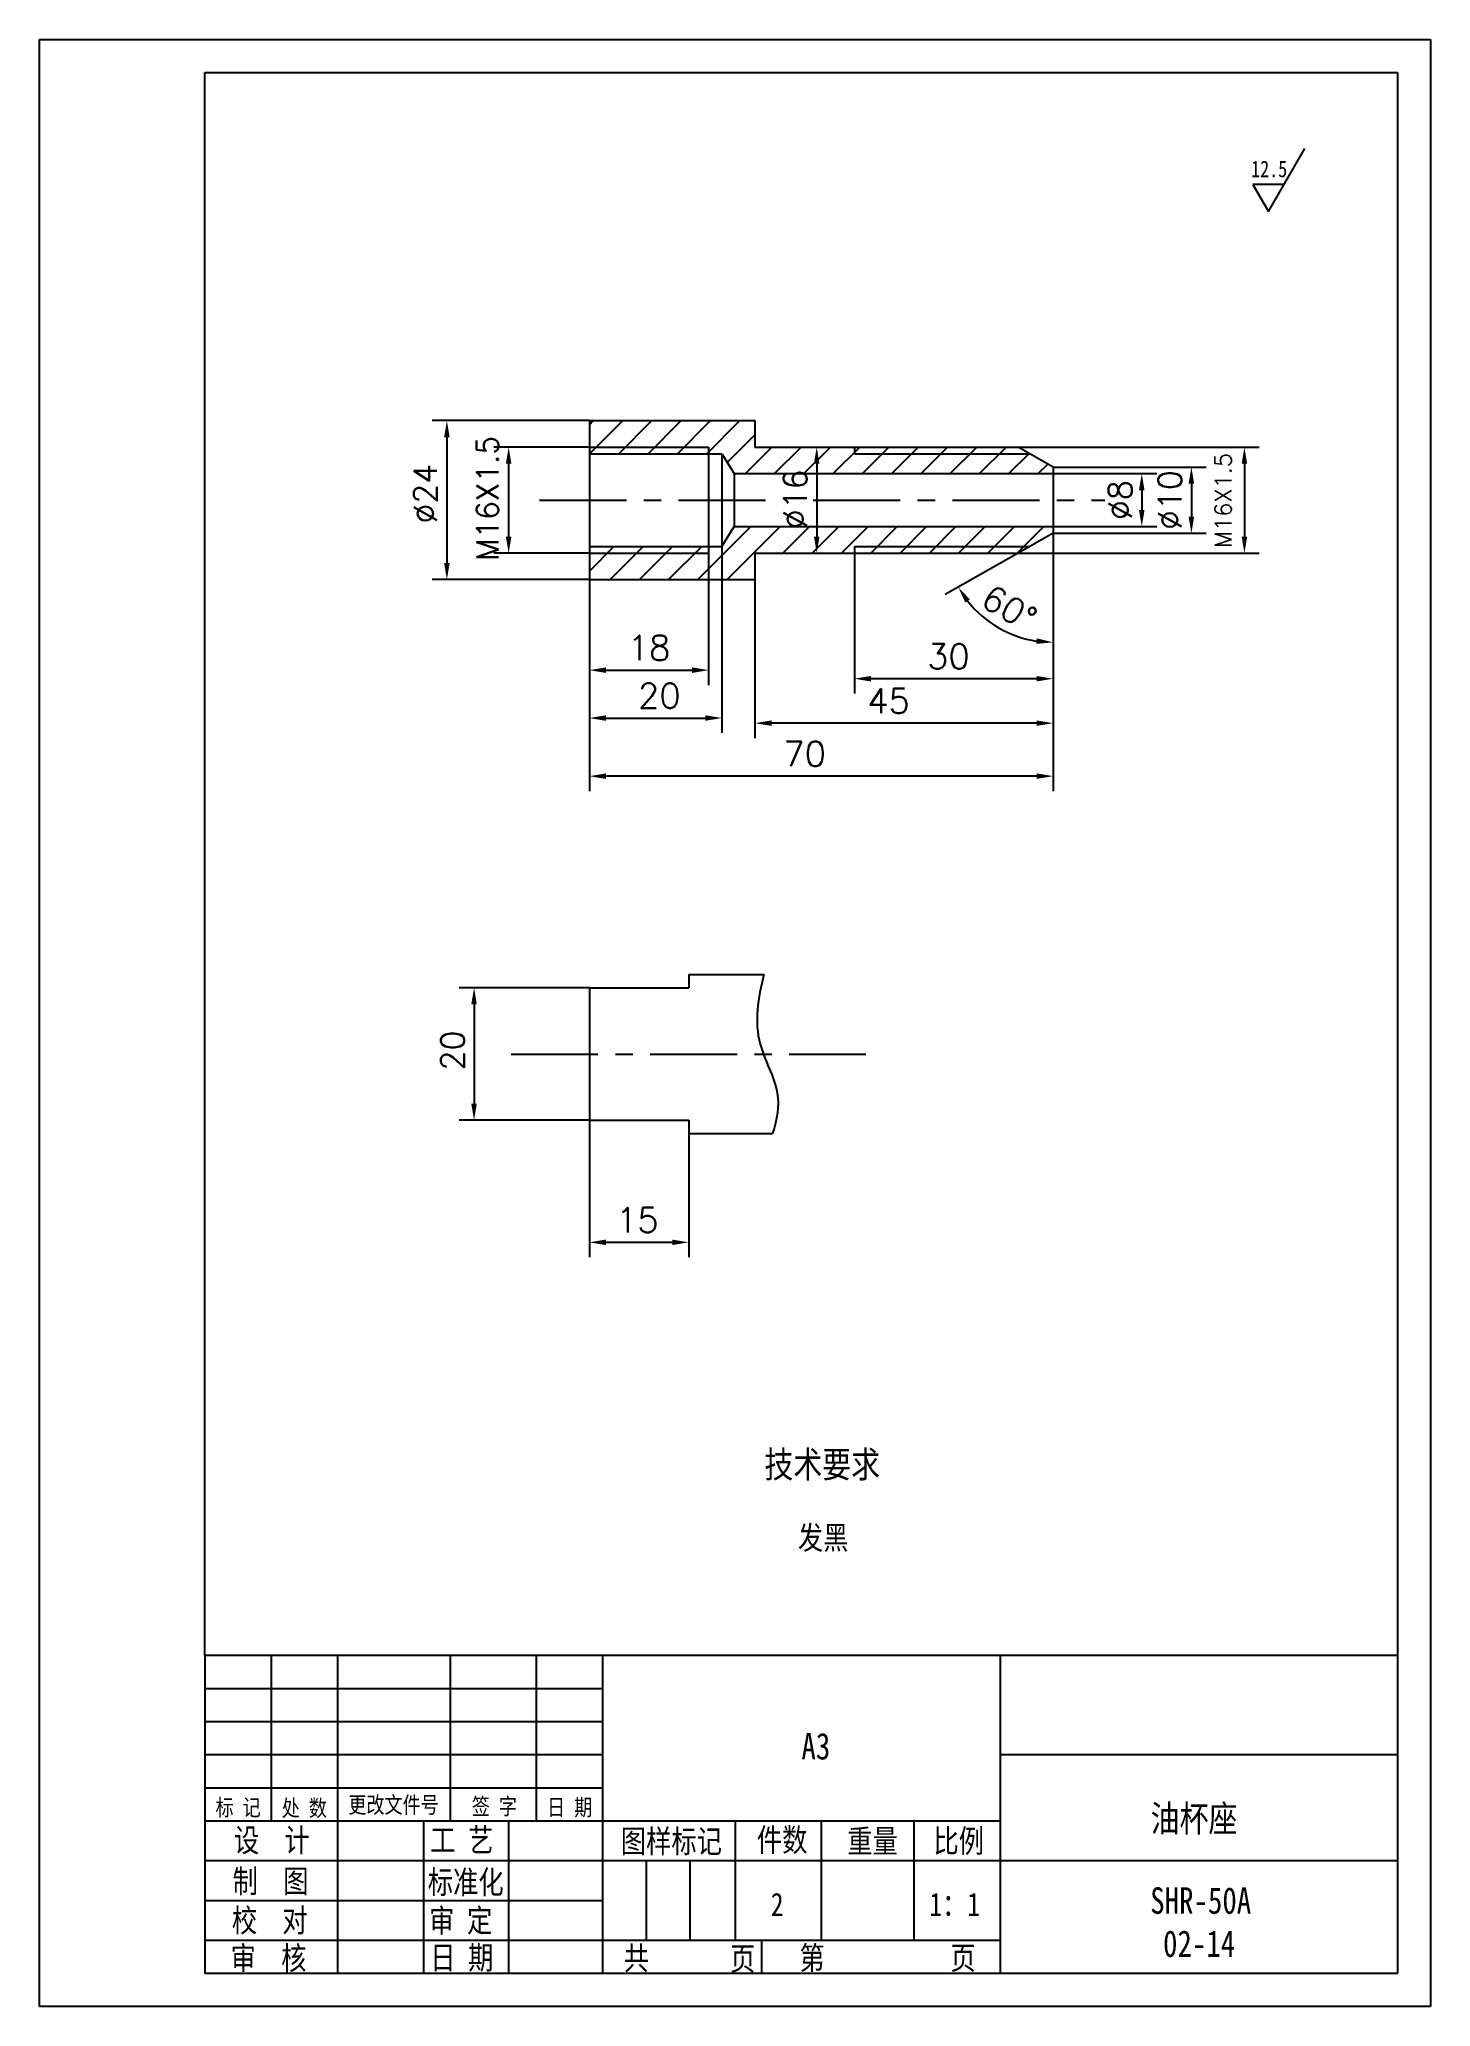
# Model space of a CAD drawing. Extents: x 327 to 537, y 135 to 432.
import ezdxf

# ---------------------------------------------------------------- set-up
doc = ezdxf.new("R2010")
doc.units = 0
doc.header["$LTSCALE"] = 10.5
doc.header["$MEASUREMENT"] = 0
doc.linetypes.add('CENTER', pattern=[2, 1.25, -0.25, 0.25, -0.25])
doc.layers.get('0').update_dxf_attribs({"color": 2, "linetype": 'CONTINUOUS'})
doc.layers.get('DEFPOINTS').update_dxf_attribs({"linetype": 'CONTINUOUS'})
doc.layers.add('PART', color=3, linetype='CONTINUOUS')
doc.layers.add('SMPEN_THICK', color=7, linetype='CONTINUOUS')
doc.styles.add('HZDX', font='', dxfattribs={"width": 0.8, "height": 7.5})
doc.styles.get("Standard").update_dxf_attribs({"font": 'txt.shx', "height": 3.5, "bigfont": 'hzfs.shx'})
doc.styles.get('HZDX').set_extended_font_data('SimSun')
doc.dimstyles.get("Standard").update_dxf_attribs({"dimtxt": 0.18, "dimasz": 0.18, "dimexe": 0.18, "dimexo": 0.0625, "dimgap": 0.09, "dimtad": 0, "dimtih": 1, "dimtoh": 1, "dimdec": 4, "dimzin": 0, "dimdsep": 46, "dimtxsty": 'Standard', "dimcen": 0.09, "dimadec": 0, "dimazin": 0, "dimtfac": 1, "dimtdec": 4, "dimtofl": 0, "dimtmove": 0, "dimatfit": 3, "dimfxl": 1, "dimtolj": 1, "dimtzin": 0, "dimarcsym": 0})

# ---------------------------------------------------------------- blocks, each defined once
blk = doc.blocks.new('*D14')
at = {"layer": 'DEFPOINTS', "color": 0, "transparency": 16777216}
for p in [(410.15, 288.98), (392.75, 268.98), (410.15, 268.98)]:
    blk.add_point(p, dxfattribs=at)
at = {"layer": 'SMPEN_THICK', "color": 2, "lineweight": -2, "transparency": 16777216}
for p, q in [((410.15, 288.98), (390.5, 288.98)), ((392.75, 286.48), (392.75, 271.48)), ((410.15, 268.98), (390.5, 268.98))]:
    blk.add_line(p, q, dxfattribs=at)
at = {"layer": 'SMPEN_THICK', "color": 2, "transparency": 16777216}
for points in [[(392.33, 286.48), (393.16, 286.48), (392.75, 288.98)], [(392.33, 271.48), (393.16, 271.48), (392.75, 268.98)]]:
    blk.add_solid(points, dxfattribs=at)
at = {"layer": 'SMPEN_THICK', "color": 2, "transparency": 16777216, "insert": (389.5, 279.51), "char_height": 3.5, "attachment_point": 5, "rotation": 90}
blk.add_mtext('\\A1;20', dxfattribs=at)
blk = doc.blocks.new('*D15')
at = {"layer": 'DEFPOINTS', "color": 0, "transparency": 16777216}
for p in [(410.15, 374.6), (388.65, 350.6), (410.15, 350.6)]:
    blk.add_point(p, dxfattribs=at)
at = {"layer": 'SMPEN_THICK', "color": 2, "lineweight": -2, "transparency": 16777216}
for p, q in [((410.15, 374.6), (386.4, 374.6)), ((388.65, 372.1), (388.65, 353.1)), ((410.15, 350.6), (386.4, 350.6))]:
    blk.add_line(p, q, dxfattribs=at)
at = {"layer": 'SMPEN_THICK', "color": 2, "transparency": 16777216}
for points in [[(388.23, 372.1), (389.06, 372.1), (388.65, 374.6)], [(388.23, 353.1), (389.06, 353.1), (388.65, 350.6)]]:
    blk.add_solid(points, dxfattribs=at)
at = {"layer": 'SMPEN_THICK', "color": 2, "transparency": 16777216, "insert": (385.4, 363.57), "char_height": 3.5, "attachment_point": 5, "rotation": 90}
blk.add_mtext('\\A1;%%c24', dxfattribs=at)
blk = doc.blocks.new('*D18')
at = {"layer": 'DEFPOINTS', "color": 0, "transparency": 16777216}
for p in [(435.15, 370.6), (435.15, 354.6), (444.47, 354.6)]:
    blk.add_point(p, dxfattribs=at)
at = {"layer": 'SMPEN_THICK', "color": 2, "lineweight": -2, "transparency": 16777216}
for p, q in [((435.15, 370.6), (446.72, 370.6)), ((444.47, 368.1), (444.47, 357.1)), ((435.15, 354.6), (446.72, 354.6))]:
    blk.add_line(p, q, dxfattribs=at)
at = {"layer": 'SMPEN_THICK', "color": 2, "transparency": 16777216}
for points in [[(444.05, 368.1), (444.88, 368.1), (444.47, 370.6)], [(444.05, 357.1), (444.88, 357.1), (444.47, 354.6)]]:
    blk.add_solid(points, dxfattribs=at)
at = {"layer": 'SMPEN_THICK', "color": 2, "transparency": 16777216, "insert": (441.22, 362.73), "char_height": 3.5, "attachment_point": 5, "rotation": 90}
blk.add_mtext('\\A1;%%c16', dxfattribs=at)
blk = doc.blocks.new('*D16')
at = {"layer": 'DEFPOINTS', "color": 0, "transparency": 16777216}
for p in [(480.15, 367.6), (480.15, 357.6), (501.02, 357.6)]:
    blk.add_point(p, dxfattribs=at)
at = {"layer": 'SMPEN_THICK', "color": 2, "lineweight": -2, "transparency": 16777216}
for p, q in [((480.15, 367.6), (503.27, 367.6)), ((501.02, 365.1), (501.02, 360.1)), ((480.15, 357.6), (503.27, 357.6))]:
    blk.add_line(p, q, dxfattribs=at)
at = {"layer": 'SMPEN_THICK', "color": 2, "transparency": 16777216}
for points in [[(500.6, 365.1), (501.44, 365.1), (501.02, 367.6)], [(500.6, 360.1), (501.44, 360.1), (501.02, 357.6)]]:
    blk.add_solid(points, dxfattribs=at)
at = {"layer": 'SMPEN_THICK', "color": 2, "transparency": 16777216, "insert": (497.77, 362.6), "char_height": 3.5, "attachment_point": 5, "rotation": 90}
blk.add_mtext('\\A1;%%c10', dxfattribs=at)
blk = doc.blocks.new('*D17')
at = {"layer": 'DEFPOINTS', "color": 0, "transparency": 16777216}
for p in [(480.15, 366.6), (480.15, 358.6), (493.53, 358.6)]:
    blk.add_point(p, dxfattribs=at)
at = {"layer": 'SMPEN_THICK', "color": 2, "lineweight": -2, "transparency": 16777216}
for p, q in [((480.15, 366.6), (495.78, 366.6)), ((493.53, 364.1), (493.53, 361.1)), ((480.15, 358.6), (495.78, 358.6))]:
    blk.add_line(p, q, dxfattribs=at)
at = {"layer": 'SMPEN_THICK', "color": 2, "transparency": 16777216}
for points in [[(493.11, 364.1), (493.95, 364.1), (493.53, 366.6)], [(493.11, 361.1), (493.95, 361.1), (493.53, 358.6)]]:
    blk.add_solid(points, dxfattribs=at)
at = {"layer": 'SMPEN_THICK', "color": 2, "transparency": 16777216, "insert": (490.28, 362.6), "char_height": 3.5, "attachment_point": 5, "rotation": 90}
blk.add_mtext('\\A1;%%c8', dxfattribs=at)

msp = doc.modelspace()

# ---------------------------------------------------------------- hatches: boundary and pattern name
at = {"layer": 'SMPEN_THICK'}
h = msp.add_hatch(dxfattribs=at)
h.set_pattern_fill('ANSI31', color=256, scale=25, style=0)
h.set_pattern_definition([(45, (4.739, 8.349), (-2.209709, 2.209709), [])])
h.paths.add_polyline_path([(435.14961, 374.59794), (410.14961, 374.59794), (410.14961, 370.59794), (428.14961, 370.59794), (428.14961, 369.59794), (430.14961, 369.59794), (432.00226, 366.59794), (480.14961, 366.59794), (480.14961, 367.59794), (476.63375, 369.59794), (450.14961, 369.59794), (450.14961, 370.59794), (435.14961, 370.59794)])
h.paths.add_polyline_path([(428.14961, 370.59794), (410.14961, 370.59794), (410.14961, 369.59794), (428.14961, 369.59794)], flags=16)
h.paths.add_polyline_path([(428.14961, 355.59794), (410.14961, 355.59794), (410.14961, 354.59794), (428.14961, 354.59794)])
h.paths.add_polyline_path([(428.14961, 354.59794), (410.14961, 354.59794), (410.14961, 350.59794), (428.14961, 350.59794)])
h.paths.add_polyline_path([(435.14961, 354.59794), (450.14961, 354.59794), (450.14961, 355.59794), (476.63375, 355.59794), (480.14961, 357.59794), (480.14961, 358.59794), (432.00226, 358.59794), (430.14961, 355.59794), (430.14961, 350.59794), (435.14961, 350.59794)])
h.paths.add_polyline_path([(430.14961, 355.59794), (428.14961, 355.59794), (428.14961, 354.59794), (428.14961, 350.59794), (430.14961, 350.59794)])
h.paths.add_polyline_path([(474.87581, 370.59794), (450.14961, 370.59794), (450.14961, 369.59794), (476.63375, 369.59794)], flags=17)
h.paths.add_polyline_path([(476.63375, 355.59794), (450.14961, 355.59794), (450.14961, 354.59794), (474.87581, 354.59794)], flags=16)
h.paths.add_polyline_path([(438.27862, 357.4221), (438.27862, 368.0471), (443.90362, 368.0471), (443.90362, 357.4221)], flags=9)

# ---------------------------------------------------------------- linework, layer by layer
at = {"color": 2, "linetype": 'ByBlock'}
for p, q in [((410.14961, 370.59794), (395.71626, 370.59794)), ((474.87581, 370.59794), (511.27505, 370.59794)), ((397.96626, 368.09794), (397.96626, 357.09794)), ((509.02505, 368.09794), (509.02505, 357.09794)), ((480.14961, 357.59794), (480.14961, 333.38807)), ((480.14961, 357.59794), (480.14961, 326.67846)), ((480.14961, 357.59794), (480.14961, 318.67853)), ((410.14961, 354.59794), (395.71626, 354.59794)), ((428.14961, 354.59794), (428.14961, 334.67838)), ((430.14961, 355.59794), (430.14961, 327.45264)), ((450.14961, 354.59794), (450.14961, 333.38807)), ((474.87581, 354.59794), (463.87924, 348.34254)), ((474.87581, 354.59794), (511.27505, 354.59794)), ((410.14961, 350.59794), (410.14961, 327.45264)), ((410.14961, 350.59794), (410.14961, 334.67838)), ((410.14961, 350.59794), (410.14961, 318.67853)), ((435.14961, 350.59794), (435.14961, 326.67846)), ((480.14961, 352.88254), (480.14961, 338.8793)), ((412.64961, 336.92838), (425.64961, 336.92838)), ((477.64961, 335.63807), (452.64961, 335.63807)), ((412.64961, 329.70264), (427.64961, 329.70264)), ((477.64961, 328.92846), (437.64961, 328.92846)), ((477.64961, 320.92853), (412.64961, 320.92853)), ((410.14961, 268.98084), (410.14961, 248.30139)), ((425.14961, 266.98084), (425.14961, 248.30139)), ((412.64961, 250.55139), (422.64961, 250.55139))]:
    msp.add_line(p, q, dxfattribs=at)
msp.add_arc((480.14961, 357.59794), 16.46864, 218.3394557, 261.2939165, dxfattribs=at)
for points in [[(397.54959, 368.09794), (398.38293, 368.09794), (397.96626, 370.59794)], [(508.60839, 368.09794), (509.44172, 368.09794), (509.02505, 370.59794)], [(397.54959, 357.09794), (398.38293, 357.09794), (397.96626, 354.59794)], [(508.60839, 357.09794), (509.44172, 357.09794), (509.02505, 354.59794)], [(466.88696, 347.14921), (467.57793, 347.61504), (465.83496, 349.45505)], [(477.68845, 341.73452), (477.6252, 340.90359), (480.14961, 341.1293)], [(412.64961, 337.34505), (412.64961, 336.51172), (410.14961, 336.92838)], [(425.64961, 337.34505), (425.64961, 336.51172), (428.14961, 336.92838)], [(452.64961, 336.05474), (452.64961, 335.22141), (450.14961, 335.63807)], [(477.64961, 336.05474), (477.64961, 335.22141), (480.14961, 335.63807)], [(412.64961, 330.11931), (412.64961, 329.28598), (410.14961, 329.70264)], [(427.64961, 330.11931), (427.64961, 329.28598), (430.14961, 329.70264)], [(437.64961, 329.34512), (437.64961, 328.51179), (435.14961, 328.92846)], [(477.64961, 329.34512), (477.64961, 328.51179), (480.14961, 328.92846)], [(412.64961, 321.3452), (412.64961, 320.51186), (410.14961, 320.92853)], [(477.64961, 321.3452), (477.64961, 320.51186), (480.14961, 320.92853)], [(412.64961, 250.96806), (412.64961, 250.13472), (410.14961, 250.55139)], [(422.64961, 250.96806), (422.64961, 250.13472), (425.14961, 250.55139)]]:
    msp.add_solid(points, dxfattribs=at)
at = {"layer": 'DEFPOINTS', "color": 0, "linetype": 'ByBlock'}
for p in [(410.14961, 370.59794), (474.87581, 370.59794), (480.14961, 357.59794), (480.14961, 357.59794), (480.14961, 357.59794), (480.14961, 357.59794), (480.14961, 357.59794), (480.14961, 357.59794), (397.96626, 354.59794), (410.14961, 354.59794), (428.14961, 354.59794), (430.14961, 355.59794), (450.14961, 354.59794), (474.87581, 354.59794), (474.87581, 354.59794), (509.02505, 354.59794), (410.14961, 350.59794), (410.14961, 350.59794), (410.14961, 350.59794), (410.14961, 350.59794), (435.14961, 350.59794), (480.14961, 352.88254), (474.48401, 342.13453), (428.14961, 336.92838), (450.14961, 335.63807), (430.14961, 329.70264), (435.14961, 328.92846), (410.14961, 320.92853), (410.14961, 268.98084), (425.14961, 266.98084), (425.14961, 250.55139)]:
    msp.add_point(p, dxfattribs=at)
at = {"layer": 'PART', "linetype": 'Continuous'}
for p, q in [((327.13326, 432.16329), (537.13326, 432.16329)), ((537.13326, 432.16329), (537.13326, 135.16329)), ((532.13326, 188.16329), (352.13326, 188.16329)), ((362.13326, 188.16329), (362.13326, 163.16329)), ((372.13326, 188.16329), (372.13326, 140.16329)), ((389.13326, 188.16329), (389.13326, 163.16329)), ((402.13326, 188.16329), (402.13326, 163.16329)), ((412.13326, 188.16329), (412.13326, 140.16329)), ((472.13326, 188.16329), (472.13326, 140.16329)), ((532.13326, 173.16329), (472.13326, 173.16329)), ((385.13326, 163.16329), (385.13326, 140.16329)), ((397.95965, 163.16329), (397.95965, 140.16329)), ((432.13326, 163.16329), (432.13326, 145.16329)), ((445.13326, 163.16329), (445.13326, 145.16329)), ((459.13326, 163.16329), (459.13326, 145.16329)), ((418.73326, 157.16329), (418.73326, 145.16329)), ((425.33326, 157.16329), (425.33326, 145.16329)), ((532.13326, 157.16329), (472.13326, 157.16329)), ((436.13326, 145.16329), (436.13326, 140.16329)), ((537.13326, 135.16329), (327.13326, 135.16329))]:
    msp.add_line(p, q, dxfattribs=at)
at = {"layer": 'PART', "color": 5, "linetype": 'Continuous'}
for p, q in [((352.13326, 427.16329), (532.13326, 427.16329)), ((532.13326, 427.16329), (532.13326, 140.16329)), ((410.14961, 374.59794), (435.14961, 374.59794)), ((410.14961, 374.59794), (410.14961, 350.59794)), ((435.14961, 374.59794), (435.14961, 370.59794)), ((410.14961, 369.59794), (430.14961, 369.59794)), ((428.14961, 370.59794), (428.14961, 354.59794)), ((430.14961, 369.59794), (430.14961, 355.59794)), ((430.14961, 369.59794), (432.00226, 366.59794)), ((435.14961, 370.59794), (474.87581, 370.59794)), ((480.14961, 367.59794), (474.87581, 370.59794)), ((432.00226, 366.59794), (480.14961, 366.59794)), ((432.00226, 366.59794), (432.00226, 358.59794)), ((480.14961, 367.59794), (480.14961, 357.59794)), ((430.14961, 355.59794), (432.00226, 358.59794)), ((432.00226, 358.59794), (480.14961, 358.59794)), ((480.14961, 357.59794), (474.87581, 354.59794)), ((410.14961, 355.59794), (430.14961, 355.59794)), ((435.14961, 354.59794), (474.87581, 354.59794)), ((435.14961, 354.59794), (435.14961, 350.59794)), ((410.14961, 350.59794), (435.14961, 350.59794)), ((410.14961, 288.98084), (425.14961, 288.98084)), ((410.14961, 288.98084), (410.14961, 268.98084)), ((425.14961, 290.98084), (436.50375, 290.98084)), ((425.14961, 290.98084), (425.14961, 288.98084)), ((410.14961, 268.98084), (425.14961, 268.98084)), ((425.14961, 268.98084), (425.14961, 266.98084)), ((425.14961, 266.98084), (437.77806, 266.98084)), ((352.13326, 188.16329), (352.13326, 140.16329)), ((532.13326, 140.16329), (352.13326, 140.16329))]:
    msp.add_line(p, q, dxfattribs=at)
at = {"layer": 'SMPEN_THICK', "color": 3}
for p, q in [((327.13326, 135.16329), (327.13326, 432.16329)), ((410.14961, 370.59794), (428.14961, 370.59794)), ((450.14961, 370.59794), (450.14961, 369.59794)), ((450.14961, 369.59794), (476.63375, 369.59794)), ((410.14961, 354.59794), (428.14961, 354.59794)), ((450.14961, 355.59794), (476.63375, 355.59794)), ((450.14961, 355.59794), (450.14961, 354.59794))]:
    msp.add_line(p, q, dxfattribs=at)
at = {"layer": 'SMPEN_THICK', "color": 5}
msp.add_line((352.13326, 188.16329), (352.13326, 427.16329), dxfattribs=at)
at = {"layer": 'SMPEN_THICK'}
for p, q in [((512.64756, 406.14868), (518.15438, 415.68677)), ((515.01241, 410.24473), (510.2827, 410.24473)), ((510.2827, 410.24473), (512.64756, 406.14868)), ((480.14961, 357.59794), (480.14961, 352.88254)), ((412.13326, 183.16329), (352.13326, 183.16329)), ((412.13326, 178.16329), (352.13326, 178.16329)), ((412.13326, 173.16329), (352.13326, 173.16329)), ((412.13326, 168.16329), (352.13326, 168.16329)), ((472.13326, 163.16329), (352.13326, 163.16329)), ((472.13326, 157.16329), (352.13326, 157.16329)), ((412.13326, 151.16329), (352.13326, 151.16329)), ((472.13326, 145.16329), (352.13326, 145.16329))]:
    msp.add_line(p, q, dxfattribs=at)
at = {"layer": 'SMPEN_THICK', "linetype": 'CENTER'}
for p, q in [((402.62552, 362.59794), (438.52669, 362.59794)), ((443.94964, 362.59794), (487.93487, 362.59794)), ((398.3247, 278.98084), (451.86877, 278.98084))]:
    msp.add_line(p, q, dxfattribs=at)
at = {"layer": 'SMPEN_THICK'}
msp.add_open_spline([(436.50375, 290.98084), (435.58398, 287.41151), (434.58602, 281.2819), (439.28854, 273.60402), (438.4867, 269.05474), (437.77806, 266.98084)], degree=3, knots=[3.183831013, 3.183831013, 3.183831013, 3.183831013, 13.791740876, 21.575608646, 28.010683026, 28.010683026, 28.010683026, 28.010683026], dxfattribs=at)

# ---------------------------------------------------------------- texts
at = {"color": 2, "linetype": 'ByBlock', "attachment_point": 5}
for s, insert, char_height, rotation in [('\\A1;M16X1.5', (394.78064, 362.86075), 3.282264, 90), ('\\A1;M16X1.5', (505.81559, 362.54417), 2.5, 90), ('60%%d', (473.54222, 346.2937), 3.75, 330)]:
    msp.add_mtext(s, dxfattribs=dict(at, insert=insert, char_height=char_height, rotation=rotation))
at = {"color": 2, "linetype": 'ByBlock', "char_height": 3.75, "attachment_point": 5}
for s, insert in [('\\A1;18', (419.15901, 340.30338)), ('\\A1;30', (464.35027, 339.01307)), ('\\A1;20', (420.70843, 333.07764)), ('\\A1;45', (455.31202, 332.30346)), ('\\A1;70', (442.65847, 324.30353)), ('\\A1;15', (417.40226, 253.92639))]:
    msp.add_mtext(s, dxfattribs=dict(at, insert=insert))
at = {"layer": 'SMPEN_THICK', "style": 'HZDX', "width": 0.8}
for s, height, p in [('技术要求', 4, (436.57321, 215.02483)), ('发黑', 3.5, (441.62246, 204.21228)), ('A3', 4, (442.15891, 172.48351)), ('标 记', 2.5, (353.73166, 163.98693)), ('处 数', 2.5, (363.72792, 163.90686)), ('更改文件号', 2.5, (373.77769, 164.38408)), ('签 字', 2.5, (392.40443, 164.14451)), ('日 期', 2.5, (403.76845, 164.0112)), ('油杯座', 4, (494.86868, 161.57626)), ('设  计', 3.5, (356.49395, 158.54519)), ('工 艺', 3.5, (386.12073, 158.55642)), ('图样标记', 3.5, (414.89133, 158.38401)), ('件数', 3.5, (435.43402, 158.58978)), ('重量', 3.5, (449.07937, 158.40683)), ('比例', 3.5, (462.08428, 158.42965)), ('制  图', 3.5, (356.31091, 152.36007)), ('标准化', 3.5, (385.75467, 152.22277)), ('2', 3.5, (437.55141, 148.85244)), ('1：1', 3.5, (461.47745, 148.85244)), ('SHR-50A', 4, (494.81309, 149.17929)), ('校  对', 3.5, (356.18515, 146.43796)), ('审 定', 3.5, (385.96053, 146.41732)), ('02-14', 4, (496.74352, 142.67788)), ('审  核', 3.5, (356.00211, 140.74445)), ('日 期', 3.5, (386.12845, 140.82275)), ('共', 3.5, (415.3259, 140.7318)), ('页', 3.5, (431.38513, 140.65174)), ('第', 3.5, (441.86199, 140.77745)), ('页', 3.5, (464.65871, 140.77745))]:
    msp.add_text(s, height=height, dxfattribs=at).set_placement(p)
at = {"layer": 'SMPEN_THICK', "insert": (512.76229, 412.58084), "char_height": 2.5, "attachment_point": 5, "style": 'HZDX'}
msp.add_mtext('12.5', dxfattribs=at)

# ---------------------------------------------------------------- dimensions: what is measured, and where the dimension line sits
at = {"layer": 'SMPEN_THICK'}
for base, p1, p2, picture, middle in [((388.64775, 350.59794), (410.14961, 374.59794), (410.14961, 350.59794), '*D15', (388.64775, 363.57104)), ((444.46612, 354.59794), (435.14961, 370.59794), (435.14961, 354.59794), '*D18', (444.46612, 362.7346)), ((501.01975, 357.59794), (480.14961, 367.59794), (480.14961, 357.59794), '*D16', (501.01975, 362.59794)), ((493.53091, 358.59794), (480.14961, 366.59794), (480.14961, 358.59794), '*D17', (493.53091, 362.59794))]:
    dim = msp.add_linear_dim(base=base, p1=p1, p2=p2, angle=90, text='%%c<>', dimstyle='Standard', override={"dimtxt": 5, "dimasz": 2.5, "dimexe": 2.25, "dimexo": 0, "dimgap": 1.5, "dimtad": 1, "dimtih": 0, "dimtoh": 0, "dimzin": 8, "dimclrd": 2, "dimclre": 2, "dimclrt": 2, "dimtm": 0.115, "dimtfac": 0.66667, "dimtofl": 1, "dimatfit": 1, "dimtvp": 5, "dimtzin": 8}, dxfattribs=at)
    dim.commit()
    dim.dimension.update_dxf_attribs({"geometry": picture, "text_midpoint": middle, "dimtype": 160})
dim = msp.add_linear_dim(base=(392.7482, 268.98084), p1=(410.14961, 288.98084), p2=(410.14961, 268.98084), angle=90, dimstyle='Standard', override={"dimtxt": 5, "dimasz": 2.5, "dimexe": 2.25, "dimexo": 0, "dimgap": 1.5, "dimtad": 1, "dimtih": 0, "dimtoh": 0, "dimzin": 8, "dimclrd": 2, "dimclre": 2, "dimclrt": 2, "dimtm": 0.115, "dimtfac": 0.66667, "dimtofl": 1, "dimatfit": 1, "dimtvp": 5, "dimtzin": 8}, dxfattribs=at)
dim.commit()
dim.dimension.update_dxf_attribs({"geometry": '*D14', "text_midpoint": (392.7482, 279.50584), "dimtype": 160})

doc.saveas('drawing.dxf')
